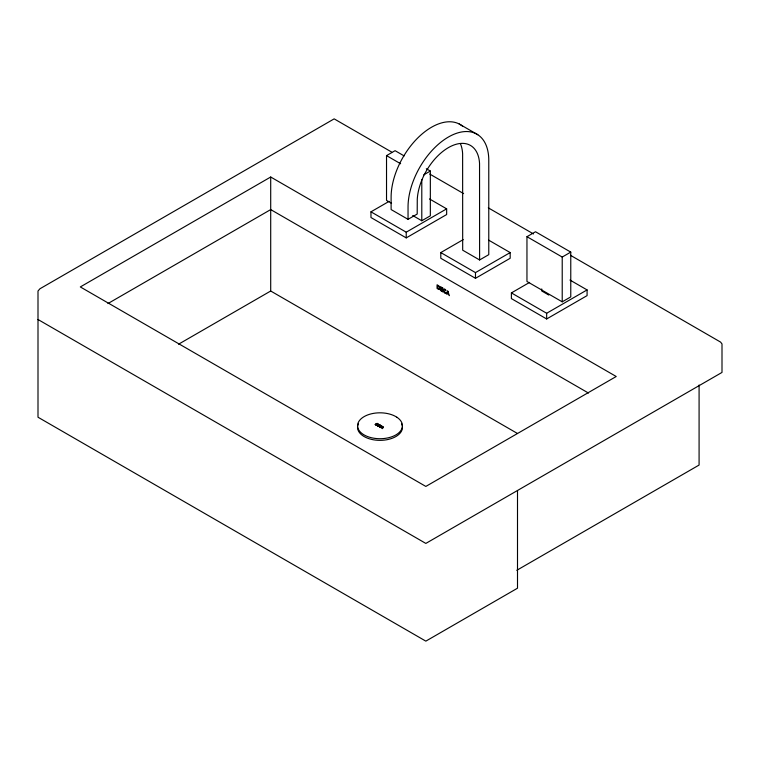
<?xml version="1.0" encoding="UTF-8"?>
<svg xmlns="http://www.w3.org/2000/svg" width="760" height="760" viewBox="0 0 760 760"><rect width="100%" height="100%" fill="white"/><g stroke="black" fill="none" stroke-linecap="round" stroke-linejoin="round"><path stroke-width="1.14" d="M379.696 426.854L380.199 425.99M378.195 424.422L377.122 423.453L375.269 424.441L377.122 423.367L378.166 424.061L377.957 424.726M381.843 426.541L381.51 426.132M381.843 426.626L381.89 426.445A0.959 0.56 0 0 0 381.795 426.075L381.7 425.98M379.515 426.103L379.411 426.92M376.305 424.773L377.824 424.07M382.29 428.583C386.374 425.248 378.128 428.298 381.577 427.443L382.29 428.583L382.356 427.965M382.603 427.167L381.852 427.443L382.802 427.32M382.479 427.813L383.059 427.101M377.729 424.555L377.72 423.976M270.702 177.013L80.313 286.938L425.837 486.428L616.227 376.504L270.702 177.013L270.702 291.013L517.503 433.504M107.948 303.553L270.702 209.589L588.458 393.043M391.571 203.309L386.526 200.402L386.526 155.619L395.086 150.68L404.149 155.914M423.69 174.876L430.34 171.038L430.34 215.821L421.791 220.761L412.718 215.526M429.523 198.958L446.652 208.848L446.652 214.548L406.229 237.889L370.965 217.531L370.965 211.831L389.158 201.333M178.571 344.195L270.702 291.013M408.044 219.336L417.202 214.044L417.269 199.357A44.118 25.469 -60 0 1 448.409 147.62A44.118 25.469 -60 0 1 479.541 163.409L479.608 259.958L488.775 254.666L488.775 160.341A57.095 32.965 -60 0 0 448.409 137.028A57.095 32.965 -60 0 0 408.044 206.957L408.044 219.336L391.115 209.56L391.115 197.182A57.095 32.965 -60 0 1 417.81 137.911A57.095 32.965 -60 0 1 462.593 126.207M370.965 211.831L406.229 232.189L446.652 208.848M488.756 240.198L510.178 252.576L510.178 258.276L475.484 278.302L440.791 258.276L440.791 252.576L463.239 239.609M526.956 236.692L535.515 231.752L570.769 252.111L570.769 296.894L562.219 301.834L526.956 281.476L526.956 236.692L562.219 257.051L570.769 252.111M440.791 252.576L475.484 272.602L510.178 252.576M569.952 280.041L587.081 289.921L587.081 295.621L546.658 318.962L511.394 298.604L511.394 292.904L529.587 282.406M511.394 292.904L546.658 313.262L587.081 289.921M377.54 423.947L375.734 424.46L376.124 424.773M377.15 425.534L379.012 424.46L380.351 425.315L379.012 424.536C374.366 424.906 380.855 427.5 377.15 425.609M379.497 425.733L378.461 425.058L379.497 425.733L378.242 425.182L377.615 425.628L378.537 426.417M378.461 425.134L380.351 425.229M516.762 570.313L699.086 465.053L699.086 385.006M377.748 424.792L376.105 424.916M379.895 425.942L380.532 425.685A1.064 0.608 0 0 1 381.016 425.704A1.282 0.741 0 0 1 381.453 425.837L381.795 426.151M383.059 427.015L381.852 427.443M377.084 424.821L376.447 424.83M379.943 426.93L380.712 426.968M377.112 425.03L376.266 424.983M380.902 425.952L379.61 426.73M381.587 426.398L381.026 425.894A1.282 0.741 0 0 1 381.453 425.913L381.577 425.98M379.411 426.835A1.605 0.921 0 0 0 379.8 427.082L379.952 427.139A1.007 0.58 0 0 0 380.665 427.186M379.8 427.167L379.952 427.224A0.997 0.58 0 0 0 380.484 427.291L380.855 426.92M375.269 424.441L376.105 425.001M459.116 123.937L477.84 134.748M426.312 168.71L430.34 171.038M391.704 152.085L334.162 118.864L39.938 288.772L38 291.013L38 417.221L425.837 641.136L517.503 588.202L517.503 490.494M429.723 174.04L463.628 193.61M488.291 207.85L533.501 233.947M570.484 255.303L720.584 342.095L722 343.938L722 372.428L425.837 543.419L38 319.504M386.526 155.619L400.634 163.761M548.796 295.051L541.737 290.976L541.737 288.942M479.608 259.958L462.688 250.192L462.622 153.634A44.118 25.469 -60 0 0 460.493 143.868M381.852 427.367L382.479 427.728M375.269 424.526L375.934 424.916M562.219 257.051L562.219 301.834M546.658 313.262L546.658 318.962M475.484 272.602L475.484 278.302M421.791 179.512L421.791 220.761M406.229 232.189L406.229 237.889M402.43 426.987A22.439 12.958 0 0 1 380 440.353A22.439 12.958 0 0 1 357.57 426.987M357.666 426.18A22.439 12.958 0 0 1 358.454 423.785M401.546 423.785A22.439 12.958 0 0 1 402.334 426.18M443.317 289.93L444.362 292.733A2.812 1.624 60 0 0 445.084 293.198L445.312 293.265A1.758 1.016 60 0 0 445.863 293.17L446.196 292.6L445.541 292.676A1.226 0.712 60 0 1 445.141 292.762C442.443 292.049 444.438 287.251 445.712 290.89L445.958 290.453A1.691 0.978 60 0 0 445.303 289.512L444.638 289.076A2.242 1.292 60 0 0 444.058 288.952A1.862 1.073 60 0 0 443.612 289.151L443.317 289.93M439.346 287.926L438.9 288.981L437.522 288.344L437.522 285.466L438.995 286.548L439.346 287.926M439.793 288.192L439.185 289.493L437.095 288.534L437.095 284.772L439.061 286.064L439.793 288.192M447.839 291.374L447.308 292.885L448.419 293.531L447.839 291.374M447.184 293.217L446.823 294.158L446.367 293.892L447.621 290.842L449.426 295.659L447.184 293.217M442.757 288.04L440.401 286.672L440.401 290.444L442.833 291.849L440.828 290.253L440.828 288.971L442.633 290.006L440.828 288.524L440.828 287.365L442.757 288.04M396.834 417.202L394.839 416.052A22.439 12.958 0 0 0 358.207 422.674A22.439 12.958 0 0 0 385.349 438.349A22.439 12.958 0 0 0 396.834 417.202"/></g></svg>
